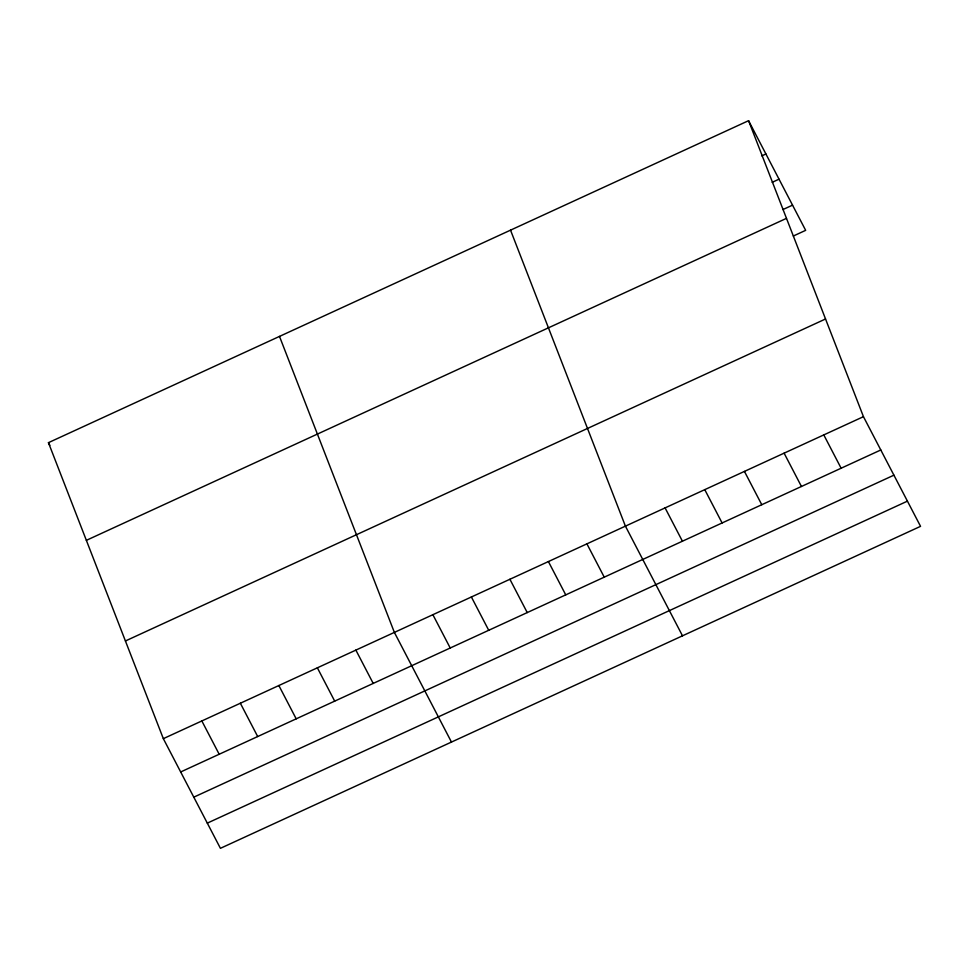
<?xml version="1.0" encoding="UTF-8"?>
<svg xmlns="http://www.w3.org/2000/svg" width="969" height="969" viewBox="0 0 969 969"><rect width="100%" height="100%" fill="white"/><g stroke="black" fill="none" stroke-linecap="round" stroke-linejoin="round"><path stroke-width="1.45" d="M748.577 120.677L863.452 416.67L920.55 526.337L220.423 848.323L163.337 738.657L48.45 442.663L748.577 120.677L805.663 230.343L793.357 236.012M761.804 155.876L765.91 153.986M772.196 182.329L779.028 179.18M782.976 209.546L792.545 205.149M86.362 540.339L786.489 218.352M125.425 640.969L825.54 318.983M163.337 738.657L863.452 416.67M180.67 771.966L880.797 449.979M193.8 797.16L893.915 475.173M207.305 823.129L907.432 501.143M823.783 434.911L841.128 468.221M784.103 453.153L801.448 486.474M744.434 471.406L761.779 504.716M704.766 489.648L722.099 522.957M665.085 507.889L682.43 541.211M682.503 635.821L625.417 526.143L510.53 230.15M586.911 543.851L604.244 577.161M548.406 561.56L565.739 594.869M509.9 579.268L527.233 612.578M471.382 596.977L488.727 630.286M432.877 614.685L450.222 647.995M451.469 742.072L394.371 632.394L279.496 336.4M355.865 650.102L373.21 683.424M317.36 667.811L334.705 701.132M278.854 685.519L296.199 718.841M240.348 703.228L257.693 736.549M201.843 720.948L219.188 754.257M48.45 442.663L49.843 445.328"/></g></svg>
